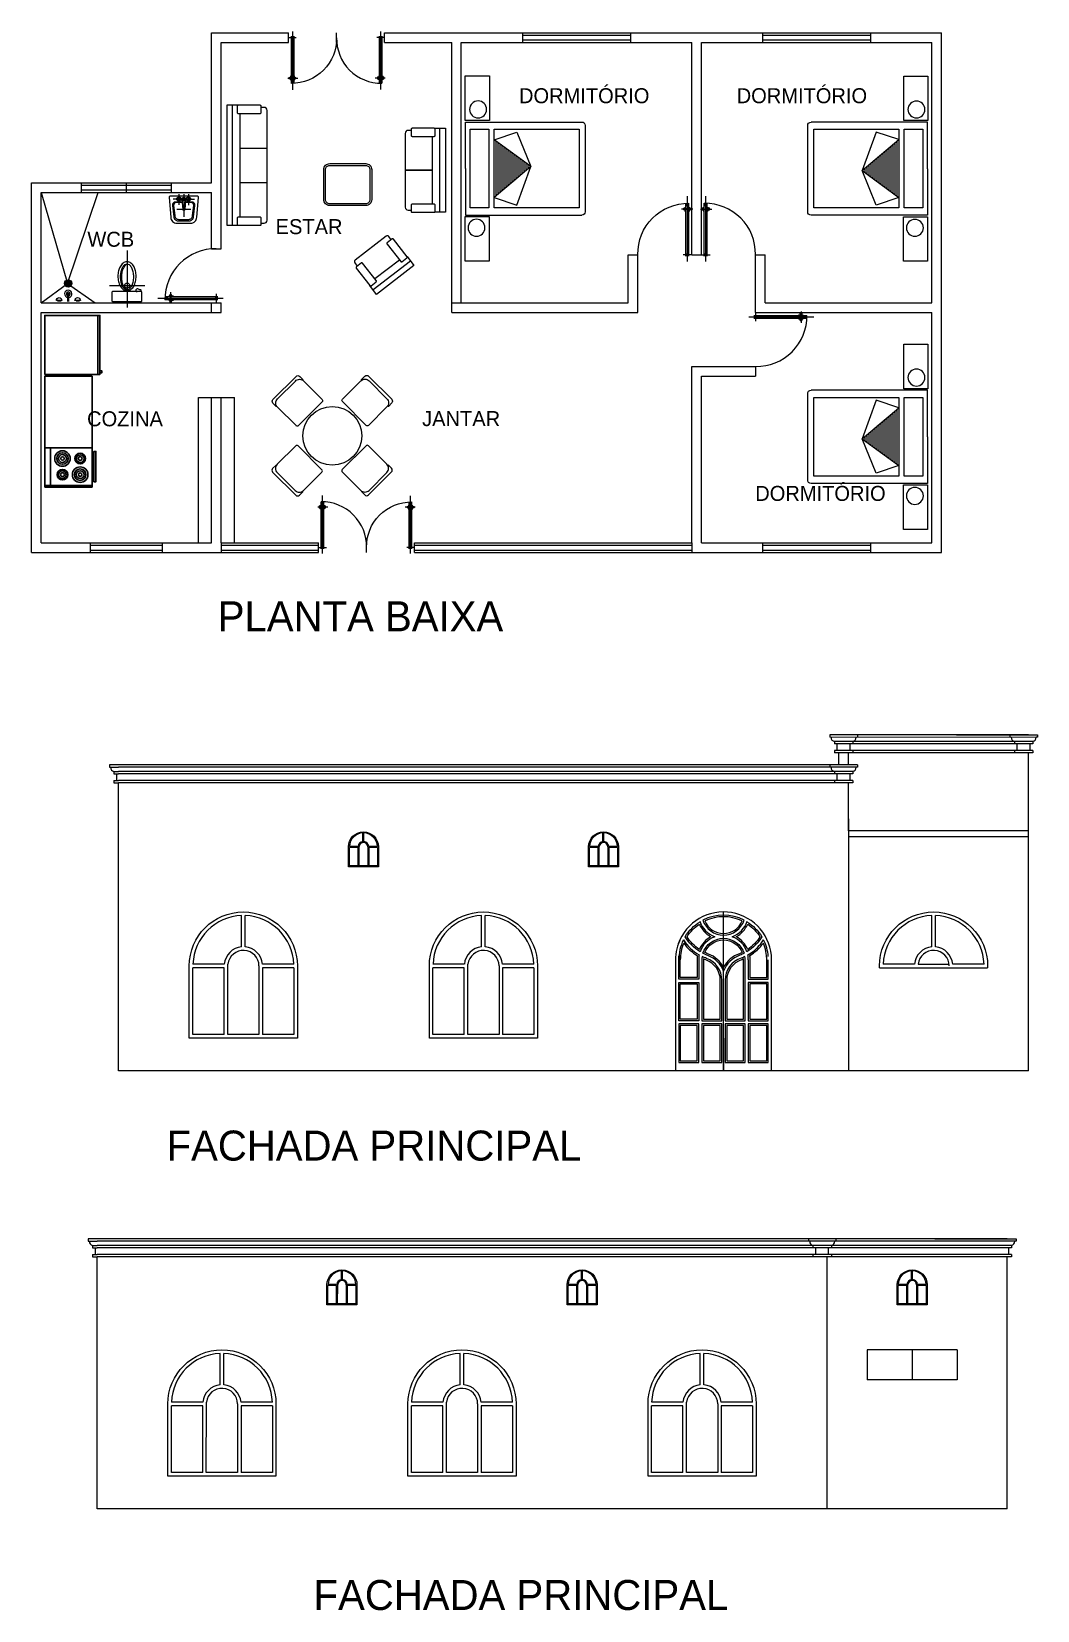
# Model space of a CAD drawing. Header units: millimetres. Extents: x -0.2 to 37.4, y -17.7 to 8.6.
# Drawn here: x 20.61 to 37.37, y -17.71 to 8.6 of the extents above; entities that cross this region are included whole.
import ezdxf

# ---------------------------------------------------------------- set-up
doc = ezdxf.new("R2010")
doc.units = ezdxf.units.MM
for name, color, linetype, lineweight in [('Arquitectonico', 7, 'Continuous', 30), ('Fachada P', 7, 'Continuous', 20), ('planta', 7, 'Continuous', 9), ('VENTANA', 5, 'Continuous', 5)]:
    doc.layers.add(name, color=color, linetype=linetype, lineweight=lineweight)
for name, color, linetype in [('CORTEA-A', 7, 'Continuous'), ('MUEBLES', 7, 'Continuous'), ('P-ARQ', 7, 'Continuous')]:
    doc.layers.add(name, color=color, linetype=linetype)

# ---------------------------------------------------------------- blocks, each defined once
blk = doc.blocks.new('CAMA-MAT')
at = {"layer": 'MUEBLES'}
for p, q in [((0.027, 0.981), (-0.67, 0.981)), ((-0.67, 0.981), (-0.67, -0.769)), ((0.027, 0.981), (0.727, 0.981)), ((0.727, 0.981), (0.727, -0.769)), ((0.621, 0.547), (-0.561, 0.547)), ((-0.561, 0.547), (-0.561, -0.727)), ((-0.388, 0.525), (0.442, 0.525)), ((-0.366, 0.495), (0.42, 0.495)), ((0.621, -0.727), (0.621, 0.547)), ((-0.344, 0.465), (0.395, 0.465)), ((-0.322, 0.435), (0.369, 0.435)), ((-0.299, 0.405), (0.344, 0.405)), ((-0.277, 0.375), (0.318, 0.375)), ((-0.255, 0.345), (0.293, 0.345)), ((-0.233, 0.315), (0.268, 0.315)), ((-0.211, 0.285), (0.242, 0.285)), ((-0.189, 0.255), (0.217, 0.255)), ((-0.166, 0.225), (0.191, 0.225)), ((-0.144, 0.195), (0.166, 0.195)), ((-0.122, 0.165), (0.14, 0.165)), ((-0.1, 0.135), (0.115, 0.135)), ((-0.078, 0.105), (0.089, 0.105)), ((-0.055, 0.075), (0.064, 0.075)), ((-0.033, 0.045), (0.038, 0.045)), ((-0.62, -0.819), (0.677, -0.819)), ((-0.561, -0.727), (0.621, -0.727))]:
    blk.add_line(p, q, dxfattribs=at)
for points in [[(-0.561, 0.628), (0.621, 0.628), (0.621, 0.908), (-0.561, 0.908)], [(-0.404, 0.547), (-0.517, 0.208), (0, 0)], [(0.465, 0.547), (0.578, 0.208), (0, 0)]]:
    blk.add_lwpolyline(points, close=True, dxfattribs=at)
for centre, start, end in [((-0.62, -0.769), 180, 270), ((0.677, -0.769), 270, 0)]:
    blk.add_arc(centre, 0.05, start, end, dxfattribs=at)
blk = doc.blocks.new('SOFA3')
at = {"layer": 'MUEBLES'}
for p, q in [((0.151, 0.846), (0.151, -0.884)), ((0.276, 0.981), (0.276, -1.019)), ((0.151, 0.269), (-0.299, 0.269)), ((0.151, -0.307), (-0.299, -0.307))]:
    blk.add_line(p, q, dxfattribs=at)
blk.add_lwpolyline([(-0.199, 0.946), (-0.249, 0.946, 0.414214), (-0.299, 0.896), (-0.299, -0.934, 0.414214), (-0.249, -0.984), (-0.199, -0.984)], format="xyb", dxfattribs=at)
for points in [[(0.201, 0.861), (0.201, 0.966, 0.414214), (0.186, 0.981), (-0.184, 0.981, 0.414214), (-0.199, 0.966), (-0.199, 0.861, 0.414214), (-0.184, 0.846), (0.186, 0.846, 0.414214)], [(0.201, -1.004), (0.201, -0.899, 0.414214), (0.186, -0.884), (-0.184, -0.884, 0.414214), (-0.199, -0.899), (-0.199, -1.004, 0.414214), (-0.184, -1.019), (0.186, -1.019, 0.414214)]]:
    blk.add_lwpolyline(points, format="xyb", close=True, dxfattribs=at)
blk.add_lwpolyline([(0.184, -1.019), (0.371, -1.019), (0.371, 0.981), (0.185, 0.981)], dxfattribs=at)
blk = doc.blocks.new('INO2')
at = {"layer": 'MUEBLES'}
for p, q in [((0, -0.586), (0, 0.366)), ((0.292, 0), (-0.296, 0)), ((-0.168, 0.099), (-0.168, 0.091)), ((-0.15, 0.099), (-0.168, 0.099)), ((-0.15, 0.091), (-0.15, 0.099))]:
    blk.add_line(p, q, dxfattribs=at)
for points in [[(-0.236, 0.263, 0.414214), (-0.247, 0.252), (-0.247, 0.111, 0.414214), (-0.236, 0.1), (0.242, 0.1, 0.414214), (0.253, 0.111), (0.253, 0.252, 0.414214), (0.242, 0.263)], [(-0.143, 0.081), (-0.143, 0.091), (-0.228, 0.091, 0.647178), (-0.234, 0.076, 0.214198), (-0.221, 0.07), (-0.21, 0.07), (-0.18, 0.055, 0.120987), (-0.177, 0.054), (-0.169, 0.054, 0.414214)], [(-0.15, -0.156, 0.054214), (-0.141, -0.244, 0.068049), (-0.115, -0.315, 0.105448), (-0.064, -0.375, 0.167062), (0.001, -0.397, 0.167062), (0.067, -0.375, 0.105448), (0.117, -0.315, 0.068049), (0.143, -0.244, 0.054214), (0.153, -0.156, 0.054214), (0.143, -0.068, 0.068049), (0.117, 0.003, 0.105448), (0.067, 0.063, 0.167062), (0.001, 0.085, 0.167062), (-0.064, 0.063, 0.105448), (-0.115, 0.003, 0.068049), (-0.141, -0.068, 0.054214)], [(-0.111, -0.145, 0.054214), (-0.102, -0.231, 0.068049), (-0.078, -0.296, 0.105448), (-0.037, -0.345, 0.167062), (0.002, -0.358, 0.167062), (0.041, -0.345, 0.105448), (0.082, -0.296, 0.068049), (0.106, -0.231, 0.054214), (0.115, -0.145, 0.054214), (0.106, -0.059, 0.068049), (0.082, 0.006, 0.105448), (0.041, 0.055, 0.167062), (0.002, 0.068, 0.167062), (-0.037, 0.055, 0.105448), (-0.078, 0.006, 0.068049), (-0.102, -0.059, 0.054214)]]:
    blk.add_lwpolyline(points, format="xyb", close=True, dxfattribs=at)
blk.add_lwpolyline([(-0.008, -0.357, 0.127551), (0.021, -0.345, 0.105448), (0.063, -0.296, 0.068049), (0.086, -0.231, 0.054214), (0.096, -0.145, 0.054214), (0.086, -0.059, 0.068049), (0.063, 0.006, 0.105448), (0.021, 0.055, 0.127551), (-0.008, 0.068, 0.167062)], format="xyb", dxfattribs=at)
blk.add_circle((0, 0), 0.0422, dxfattribs=at)
blk.add_solid([(-0.15, 0.091), (-0.168, 0.091), (-0.15, 0.099), (-0.168, 0.099)], dxfattribs=at)
blk = doc.blocks.new('REGA1')
at = {"layer": 'MUEBLES'}
for p, q in [((-0.179, 0.283), (-0.179, 0.3)), ((-0.159, 0.283), (-0.159, 0.3)), ((-0.138, 0.283), (-0.138, 0.3)), ((0.129, 0.283), (0.129, 0.3)), ((0.15, 0.283), (0.15, 0.3)), ((0.17, 0.283), (0.17, 0.3)), ((-0.061, -0.002), (-0.026, 0.056)), ((-0.054, -0.028), (0.001, 0.061)), ((-0.041, -0.045), (0.022, 0.057)), ((-0.025, -0.056), (0.039, 0.047)), ((-0.004, -0.061), (0.053, 0.031)), ((0.022, -0.057), (0.061, 0.006))]:
    blk.add_line(p, q, dxfattribs=at)
for points in [[(-0.204, 0.283), (-0.113, 0.283, -1)], [(0.104, 0.283), (0.195, 0.283, -1)]]:
    blk.add_lwpolyline(points, format="xyb", close=True, dxfattribs=at)
blk.add_lwpolyline([(-0.012, 0.3), (-0.012, 0.174, 1), (0.008, 0.174), (0.008, 0.3)], format="xyb", dxfattribs=at)
blk.add_circle((0, 0), 0.0614, dxfattribs=at)
for radius, start, end in [(0.0612, 99.4458, 80.6421), (0.0319, 108.3339, 71.8411)]:
    blk.add_arc((-0.002, 0.174), radius, start, end, dxfattribs=at)
blk = doc.blocks.new('Cocina')
at = {"layer": 'Arquitectonico'}
for points in [[(-0.389, 1.543), (0.398, 1.543), (0.398, 1.514), (-0.389, 1.514)], [(-0.389, 1.543), (0.398, 1.543), (0.398, 0.888), (-0.389, 0.888)], [(-0.291, 1.514), (0.398, 1.514), (0.398, 0.888), (-0.291, 0.888)], [(0.398, 1.335), (0.431, 1.335), (0.431, 1.275), (0.398, 1.275)], [(0.431, 1.454), (0.463, 1.454), (0.463, 0.947), (0.431, 0.947)], [(0.398, 1.126), (0.431, 1.126), (0.431, 1.066), (0.398, 1.066)], [(-0.389, 0.888), (0.398, 0.888), (0.398, -0.305), (-0.389, -0.305)], [(-0.389, -0.335), (0.529, -0.335), (0.529, -1.318), (-0.389, -1.318)], [(0.496, -0.335), (0.529, -0.335), (0.529, -1.318), (0.496, -1.318)], [(0.529, -0.364), (0.562, -0.364), (0.562, -0.394), (0.529, -0.394)]]:
    blk.add_lwpolyline(points, close=True, dxfattribs=at)
for centre, radius in [((-0.094, 1.335), 0.0886), ((-0.094, 1.335), 0.0637), ((-0.094, 1.335), 0.0316), ((0.201, 1.335), 0.13), ((0.201, 1.335), 0.0957), ((0.201, 1.335), 0.0645), ((0.201, 1.335), 0.0298), ((-0.094, 1.066), 0.13), ((-0.094, 1.066), 0.0957), ((-0.094, 1.066), 0.0645), ((-0.094, 1.066), 0.0298), ((0.201, 1.066), 0.0886), ((0.201, 1.066), 0.0637), ((0.201, 1.066), 0.0316)]:
    blk.add_circle(centre, radius, dxfattribs=at)
blk = doc.blocks.new('PUERTA90')
at = {"layer": 'MUEBLES'}
for p, q in [((-0.878, -0.031), (-0.878, 0.869)), ((-0.853, -0.12), (-0.853, 0.988)), ((-0.828, -0.031), (-0.828, 0.869)), ((-0.942, 0.769), (-0.75, 0.769)), ((-0.899, 0.789), (-0.899, 0.749)), ((-0.878, 0.783), (-0.899, 0.783)), ((-0.899, 0.755), (-0.878, 0.755)), ((-0.889, 0.726), (-0.889, 0.805)), ((-0.878, 0.755), (-0.878, 0.783)), ((-0.828, 0.783), (-0.828, 0.755)), ((-0.806, 0.783), (-0.828, 0.783)), ((-0.828, 0.755), (-0.806, 0.755)), ((-0.817, 0.726), (-0.817, 0.805)), ((-0.806, 0.749), (-0.806, 0.789)), ((-0.928, -0.006), (-0.778, -0.006))]:
    blk.add_line(p, q, dxfattribs=at)
for centre, radius, start, end in [((-0.866, 0.012), 0.856, 358.9431, 90.7969), ((-0.899, 0.769), 0.02, 90, 270), ((-0.806, 0.769), 0.02, 270, 90)]:
    blk.add_arc(centre, radius, start, end, dxfattribs=at)
for points in [[(-0.878, 0.819), (-0.878, 0.869), (-0.828, 0.819), (-0.828, 0.869)], [(-0.899, 0.755), (-0.899, 0.783), (-0.878, 0.755), (-0.878, 0.783)], [(-0.828, 0.755), (-0.828, 0.783), (-0.806, 0.755), (-0.806, 0.783)], [(-0.878, -0.031), (-0.878, 0.019), (-0.828, -0.031), (-0.828, 0.019)]]:
    blk.add_solid(points, dxfattribs=at)
blk = doc.blocks.new('Puerta80')
at = {"layer": 'P-ARQ', "xscale": -0.8888888000000001, "yscale": 0.8888888000000001, "zscale": 0.8888888, "rotation": 180}
blk.add_blockref('PUERTA90', (0.759, 0.218), dxfattribs=at)
blk = doc.blocks.new('COMEDOR4')
at = {"layer": 'MUEBLES', "color": 3}
for points in [[(-0.35, 0.666, 0.414214), (-0.35, 0.668), (-0.39, 0.708, 0.414214), (-0.434, 0.708), (-0.709, 0.433, 0.414214), (-0.709, 0.389), (-0.669, 0.349, 0.414214), (-0.667, 0.349, 0.414214)], [(0.347, 0.663, -0.414214), (0.347, 0.665), (0.387, 0.705, -0.414214), (0.431, 0.705), (0.706, 0.43, -0.414214), (0.706, 0.386), (0.666, 0.346, -0.414214), (0.664, 0.346, -0.414214)], [(-0.664, -0.348, 0.414214), (-0.666, -0.348), (-0.706, -0.388, 0.414214), (-0.706, -0.433), (-0.431, -0.707, 0.414214), (-0.387, -0.707), (-0.347, -0.667, 0.414214), (-0.347, -0.665, 0.414214)], [(0.666, -0.35, -0.414214), (0.668, -0.35), (0.708, -0.39, -0.414214), (0.708, -0.434), (0.433, -0.709, -0.414214), (0.389, -0.709), (0.349, -0.669, -0.414214), (0.349, -0.667, -0.414214)]]:
    blk.add_lwpolyline(points, format="xyb", dxfattribs=at)
at = {"layer": 'MUEBLES'}
for points in [[(-0.405, 0.122), (-0.122, 0.405, 0.414214), (-0.122, 0.433), (-0.341, 0.653, 0.414214), (-0.44, 0.653), (-0.652, 0.44, 0.414214), (-0.652, 0.342), (-0.433, 0.122, 0.414214)], [(0.402, 0.119), (0.119, 0.402, -0.414214), (0.119, 0.43), (0.338, 0.65, -0.414214), (0.437, 0.65), (0.65, 0.437, -0.414214), (0.65, 0.338), (0.43, 0.119, -0.414214)], [(-0.12, -0.403), (-0.403, -0.12, 0.414214), (-0.432, -0.12), (-0.651, -0.34, 0.414214), (-0.651, -0.439), (-0.439, -0.651, 0.414214), (-0.34, -0.651), (-0.12, -0.432, 0.414214)], [(0.122, -0.405), (0.405, -0.122, -0.414214), (0.433, -0.122), (0.653, -0.341, -0.414214), (0.653, -0.44), (0.44, -0.652, -0.414214), (0.342, -0.652), (0.122, -0.433, -0.414214)]]:
    blk.add_lwpolyline(points, format="xyb", close=True, dxfattribs=at)
blk.add_circle((-0.002, -0.002), 0.35, dxfattribs=at)
blk = doc.blocks.new('MESAC')
at = {"layer": 'MUEBLES'}
for points in [[(0.378, -0.29, -0.414214), (0.278, -0.39), (-0.222, -0.39, -0.414214), (-0.322, -0.29), (-0.322, 0.31, -0.414214), (-0.222, 0.41), (0.278, 0.41, -0.414214), (0.378, 0.31)], [(0.348, -0.29, -0.414214), (0.278, -0.36), (-0.222, -0.36, -0.414214), (-0.292, -0.29), (-0.292, 0.31, -0.414214), (-0.222, 0.38), (0.278, 0.38, -0.414214), (0.348, 0.31)]]:
    blk.add_lwpolyline(points, format="xyb", close=True, dxfattribs=at)
blk = doc.blocks.new('SILLON')
at = {"layer": 'MUEBLES'}
for p, q in [((-0.443, -0.05), (0.113, 0.505)), ((-0.259, -0.043), (0.106, 0.321))]:
    blk.add_line(p, q, dxfattribs=at)
blk.add_lwpolyline([(-0.378, -0.115), (-0.51, 0.017), (0.046, 0.572), (0.177, 0.442)], dxfattribs=at)
for points in [[(0.155, 0.442), (0.081, 0.367, 0.414214), (0.081, 0.346), (0.343, 0.084, 0.414214), (0.364, 0.084), (0.438, 0.159, 0.414214), (0.438, 0.18), (0.177, 0.442, 0.414214)], [(-0.305, -0.019), (-0.379, -0.093, 0.414214), (-0.379, -0.114), (-0.117, -0.376, 0.414214), (-0.096, -0.376), (-0.022, -0.302, 0.414214), (-0.022, -0.28), (-0.284, -0.019, 0.414214)]]:
    blk.add_lwpolyline(points, format="xyb", close=True, dxfattribs=at)
blk.add_lwpolyline([(-0.082, -0.362), (-0.033, -0.411, 0.414214), (0.01, -0.411), (0.474, 0.053, 0.414214), (0.474, 0.095), (0.424, 0.145)], format="xyb", dxfattribs=at)
blk = doc.blocks.new('LAVABO1')
at = {"layer": 'MUEBLES'}
for p, q in [((0, 0.178), (-0.176, 0.178)), ((0.119, 0.001), (-0.118, 0.001)), ((-0.08, 0.257), (-0.08, 0.079)), ((-0.03, 0.178), (-0.014, 0.001)), ((0, 0.257), (0, -0.118)), ((0, 0.178), (0.177, 0.178)), ((0.03, 0.178), (0.015, 0.001)), ((0.078, 0.257), (0.078, 0.077))]:
    blk.add_line(p, q, dxfattribs=at)
blk.add_lwpolyline([(0.115, -0.224, 0.414214), (0.215, -0.124), (0.244, 0.204, 0.439485), (0.224, 0.226), (-0.223, 0.226, 0.439485), (-0.243, 0.204), (-0.215, -0.124, 0.414214), (-0.115, -0.224)], format="xyb", close=True, dxfattribs=at)
for points in [[(-0.025, 0.128), (-0.139, 0.128, 0.450662), (-0.189, 0.071), (-0.166, -0.116, 0.414214), (-0.096, -0.186), (0.092, -0.186, 0.414214), (0.162, -0.116), (0.185, 0.071, 0.450662), (0.136, 0.128), (0.026, 0.128)], [(-0.025, 0.12), (-0.125, 0.12, 0.450662), (-0.17, 0.07), (-0.149, -0.098, 0.414214), (-0.086, -0.161), (0.083, -0.161, 0.414214), (0.146, -0.098), (0.167, 0.07, 0.450662), (0.122, 0.12), (0.025, 0.12)]]:
    blk.add_lwpolyline(points, format="xyb", dxfattribs=at)
for points in [[(-0.106, 0.178), (-0.099, 0.159), (-0.08, 0.151), (-0.061, 0.159), (-0.053, 0.178), (-0.061, 0.197), (-0.08, 0.205), (-0.099, 0.197)], [(0.051, 0.178), (0.059, 0.159), (0.078, 0.151), (0.097, 0.159), (0.105, 0.178), (0.097, 0.197), (0.078, 0.205), (0.059, 0.197)]]:
    blk.add_lwpolyline(points, close=True, dxfattribs=at)
for centre, radius in [((-0.08, 0.178), 0.0359), ((-0.08, 0.178), 0.00995), ((0, 0.178), 0.0299), ((0, 0.001), 0.0148), ((0, 0.178), 0.0129), ((0.078, 0.178), 0.0359), ((0.078, 0.178), 0.00995)]:
    blk.add_circle(centre, radius, dxfattribs=at)
blk = doc.blocks.new('Puerta100')
at = {"layer": 'P-ARQ', "xscale": 1.11111111, "yscale": 1.11111111, "zscale": 1.11111111}
blk.add_blockref('PUERTA90', (0.92, 0.035), dxfattribs=at)
blk = doc.blocks.new('BURO2')
at = {"layer": 'MUEBLES'}
blk.add_lwpolyline([(-0.193, 0.414), (-0.193, -0.33), (0.207, -0.33), (0.207, 0.414)], close=True, dxfattribs=at)
blk.add_circle((0.019, 0.228), 0.141, dxfattribs=at)
blk = doc.blocks.new('SOFA2')
at = {"layer": 'MUEBLES'}
for p, q in [((0.002, 0.433), (0.002, -0.017)), ((0.002, -0.017), (0.002, 0.433)), ((0.702, -0.142), (-0.698, -0.142)), ((0.567, -0.017), (-0.563, -0.017))]:
    blk.add_line(p, q, dxfattribs=at)
for points in [[(-0.683, -0.067), (-0.578, -0.067, 0.414214), (-0.563, -0.052), (-0.563, 0.318, 0.414214), (-0.578, 0.333), (-0.683, 0.333, 0.414214), (-0.698, 0.318), (-0.698, -0.052, 0.414214)], [(0.582, -0.067), (0.687, -0.067, 0.414214), (0.702, -0.052), (0.702, 0.318, 0.414214), (0.687, 0.333), (0.582, 0.333, 0.414214), (0.567, 0.318), (0.567, -0.052, 0.414214)]]:
    blk.add_lwpolyline(points, format="xyb", close=True, dxfattribs=at)
blk.add_lwpolyline([(0.667, 0.333), (0.667, 0.383, 0.414214), (0.617, 0.433), (-0.613, 0.433, 0.414214), (-0.663, 0.383), (-0.663, 0.333)], format="xyb", dxfattribs=at)
blk.add_lwpolyline([(0.702, -0.054), (0.702, -0.237), (-0.698, -0.237), (-0.698, -0.054)], dxfattribs=at)

msp = doc.modelspace()

# ---------------------------------------------------------------- linework, layer by layer
at = {"layer": 'CORTEA-A'}
for p, q in [((26.053, -4.979), (25.908, -4.979)), ((25.908, -5.304), (25.908, -4.995)), ((26.053, -4.995), (25.908, -4.995)), ((26.053, -5.304), (26.053, -4.995)), ((26.069, -5.304), (26.07, -4.979)), ((26.133, -4.899), (26.133, -4.754)), ((26.15, -4.899), (26.15, -4.754)), ((26.214, -4.987), (26.214, -5.304)), ((26.375, -4.979), (26.23, -4.979)), ((26.375, -4.995), (26.23, -4.995)), ((26.23, -4.995), (26.23, -5.304)), ((26.375, -4.995), (26.375, -5.304)), ((30.053, -4.979), (29.908, -4.979)), ((30.053, -4.995), (29.908, -4.995)), ((29.908, -5.304), (29.908, -4.995)), ((30.053, -5.304), (30.053, -4.995)), ((30.069, -5.304), (30.07, -4.979)), ((30.133, -4.899), (30.133, -4.754)), ((30.15, -4.899), (30.15, -4.754)), ((30.214, -4.987), (30.214, -5.304)), ((30.375, -4.979), (30.23, -4.979)), ((30.23, -4.995), (30.23, -5.304)), ((30.375, -4.995), (30.23, -4.995)), ((30.375, -4.995), (30.375, -5.304)), ((26.392, -5.048), (26.392, -5.32)), ((30.392, -5.048), (30.392, -5.32)), ((26.053, -5.304), (25.908, -5.304)), ((26.214, -5.304), (26.069, -5.304)), ((26.375, -5.304), (26.23, -5.304)), ((30.053, -5.304), (29.908, -5.304)), ((30.214, -5.304), (30.069, -5.304)), ((30.375, -5.304), (30.23, -5.304)), ((24.112, -6.652), (24.112, -6.131)), ((24.172, -6.652), (24.172, -6.131)), ((28.112, -6.652), (28.112, -6.131)), ((28.172, -6.652), (28.172, -6.131)), ((35.612, -6.652), (35.612, -6.131)), ((35.672, -6.652), (35.672, -6.131)), ((23.823, -6.941), (23.301, -6.941)), ((23.301, -8.112), (23.301, -7.001)), ((23.821, -7.001), (23.301, -7.001)), ((23.821, -8.112), (23.821, -7.001)), ((23.881, -8.112), (23.883, -6.941)), ((24.402, -6.971), (24.402, -8.112)), ((24.982, -6.941), (24.461, -6.941)), ((24.462, -7.001), (24.462, -8.112)), ((24.982, -7.001), (24.462, -7.001)), ((24.982, -7.001), (24.982, -8.112)), ((27.823, -6.941), (27.301, -6.941)), ((27.301, -8.112), (27.301, -7.001)), ((27.821, -7.001), (27.301, -7.001)), ((27.821, -8.112), (27.821, -7.001)), ((27.881, -8.112), (27.883, -6.941)), ((28.402, -6.971), (28.402, -8.112)), ((28.982, -6.941), (28.461, -6.941)), ((28.462, -7.001), (28.462, -8.112)), ((28.982, -7.001), (28.462, -7.001)), ((28.982, -7.001), (28.982, -8.112)), ((32.555, -6.87), (32.555, -7.19)), ((32.888, -7.19), (32.888, -6.87)), ((32.942, -8.72), (32.942, -6.87)), ((35.323, -6.941), (34.801, -6.941)), ((36.482, -6.941), (35.961, -6.941)), ((32.555, -7.19), (32.888, -7.19)), ((23.821, -8.112), (23.301, -8.112)), ((24.402, -8.112), (23.881, -8.112)), ((24.982, -8.112), (24.462, -8.112)), ((27.821, -8.112), (27.301, -8.112)), ((28.402, -8.112), (27.881, -8.112)), ((28.982, -8.112), (28.462, -8.112)), ((25.776, -12.196), (25.776, -12.052)), ((25.793, -12.196), (25.793, -12.052)), ((29.776, -12.196), (29.776, -12.052)), ((29.793, -12.196), (29.793, -12.052)), ((35.276, -12.196), (35.276, -12.052)), ((35.293, -12.196), (35.293, -12.052)), ((25.696, -12.293), (25.551, -12.293)), ((25.551, -12.601), (25.551, -12.293)), ((25.696, -12.277), (25.552, -12.277)), ((25.696, -12.601), (25.696, -12.293)), ((25.712, -12.601), (25.713, -12.277)), ((25.857, -12.285), (25.857, -12.601)), ((26.018, -12.277), (25.873, -12.277)), ((25.874, -12.293), (25.874, -12.601)), ((26.018, -12.293), (25.874, -12.293)), ((26.018, -12.293), (26.018, -12.601)), ((26.035, -12.346), (26.035, -12.618)), ((29.551, -12.601), (29.551, -12.293)), ((29.696, -12.293), (29.551, -12.293)), ((29.696, -12.277), (29.552, -12.277)), ((29.696, -12.601), (29.696, -12.293)), ((29.712, -12.601), (29.713, -12.277)), ((29.857, -12.285), (29.857, -12.601)), ((30.018, -12.277), (29.873, -12.277)), ((30.018, -12.293), (29.874, -12.293)), ((29.874, -12.293), (29.874, -12.601)), ((30.018, -12.293), (30.018, -12.601)), ((30.035, -12.346), (30.035, -12.618)), ((35.196, -12.293), (35.051, -12.293)), ((35.051, -12.601), (35.051, -12.293)), ((35.196, -12.277), (35.052, -12.277)), ((35.196, -12.601), (35.196, -12.293)), ((35.212, -12.601), (35.213, -12.277)), ((35.357, -12.285), (35.357, -12.601)), ((35.518, -12.277), (35.373, -12.277)), ((35.374, -12.293), (35.374, -12.601)), ((35.518, -12.293), (35.374, -12.293)), ((35.518, -12.293), (35.518, -12.601)), ((35.535, -12.346), (35.535, -12.618)), ((25.696, -12.601), (25.551, -12.601)), ((25.857, -12.601), (25.712, -12.601)), ((26.018, -12.601), (25.874, -12.601)), ((29.696, -12.601), (29.551, -12.601)), ((29.857, -12.601), (29.712, -12.601)), ((30.018, -12.601), (29.874, -12.601)), ((35.196, -12.601), (35.051, -12.601)), ((35.357, -12.601), (35.212, -12.601)), ((35.518, -12.601), (35.374, -12.601)), ((23.755, -13.95), (23.755, -13.429)), ((23.815, -13.95), (23.815, -13.429)), ((27.755, -13.95), (27.755, -13.429)), ((27.815, -13.95), (27.815, -13.429)), ((31.755, -13.95), (31.755, -13.429)), ((31.815, -13.95), (31.815, -13.429)), ((22.944, -15.41), (22.944, -14.299)), ((23.464, -14.299), (22.944, -14.299)), ((23.466, -14.239), (22.945, -14.239)), ((23.464, -15.41), (23.464, -14.299)), ((23.524, -15.41), (23.526, -14.239)), ((24.045, -14.269), (24.045, -15.41)), ((24.625, -14.239), (24.104, -14.239)), ((24.105, -14.299), (24.105, -15.41)), ((24.625, -14.299), (24.105, -14.299)), ((24.625, -14.299), (24.625, -15.41)), ((26.944, -15.41), (26.944, -14.299)), ((27.464, -14.299), (26.944, -14.299)), ((27.466, -14.239), (26.945, -14.239)), ((27.464, -15.41), (27.464, -14.299)), ((27.524, -15.41), (27.526, -14.239)), ((28.045, -14.269), (28.045, -15.41)), ((28.625, -14.239), (28.104, -14.239)), ((28.105, -14.299), (28.105, -15.41)), ((28.625, -14.299), (28.105, -14.299)), ((28.625, -14.299), (28.625, -15.41)), ((30.944, -15.41), (30.944, -14.299)), ((31.464, -14.299), (30.944, -14.299)), ((31.466, -14.239), (30.945, -14.239)), ((31.464, -15.41), (31.464, -14.299)), ((31.524, -15.41), (31.526, -14.239)), ((32.045, -14.269), (32.045, -15.41)), ((32.625, -14.239), (32.104, -14.239)), ((32.105, -14.299), (32.105, -15.41)), ((32.625, -14.299), (32.105, -14.299)), ((32.625, -14.299), (32.625, -15.41)), ((23.464, -15.41), (22.944, -15.41)), ((24.045, -15.41), (23.524, -15.41)), ((24.625, -15.41), (24.105, -15.41)), ((27.464, -15.41), (26.944, -15.41)), ((28.045, -15.41), (27.524, -15.41)), ((28.625, -15.41), (28.105, -15.41)), ((31.464, -15.41), (30.944, -15.41)), ((32.045, -15.41), (31.524, -15.41)), ((32.625, -15.41), (32.105, -15.41))]:
    msp.add_line(p, q, dxfattribs=at)
for points in [[(25.892, -4.987, -1), (26.392, -4.987), (26.392, -5.32), (25.892, -5.32)], [(29.892, -4.987, -1), (30.392, -4.987), (30.392, -5.32), (29.892, -5.32)], [(23.241, -6.971, -1), (25.042, -6.971), (25.042, -8.172), (23.241, -8.172)], [(27.241, -6.971, -1), (29.042, -6.971), (29.042, -8.172), (27.241, -8.172)], [(31.739, -6.274, 0.166551), (31.932, -6.484, 0.166551), (31.739, -6.694, -0.102827), (31.534, -6.484, -0.102827)], [(32.484, -6.207, 0.243108), (31.799, -6.207, 0.729325), (32.484, -6.207, 0.729325)], [(32.545, -6.274, -0.102827), (32.749, -6.484, -0.102827), (32.545, -6.694, 0.166551), (32.352, -6.484, 0.166551)], [(31.799, -6.76, -0.729325), (32.484, -6.76, -0.025153), (32.416, -6.792, 0.226323), (32.142, -7.059, 0.218896), (31.883, -6.798, -0.024333)], [(31.832, -6.747, -0.678042), (32.451, -6.747, -0.016842), (32.407, -6.766, 0.191765), (32.142, -6.994, 0.184303), (31.892, -6.773, -0.017902)], [(25.535, -12.285, -1), (26.035, -12.285), (26.035, -12.618), (25.535, -12.618)], [(29.535, -12.285, -1), (30.035, -12.285), (30.035, -12.618), (29.535, -12.618)], [(35.035, -12.285, -1), (35.535, -12.285), (35.535, -12.618), (35.035, -12.618)], [(22.884, -14.269, -1), (24.685, -14.269), (24.685, -15.47), (22.884, -15.47)], [(26.884, -14.269, -1), (28.685, -14.269), (28.685, -15.47), (26.884, -15.47)], [(30.884, -14.269, -1), (32.685, -14.269), (32.685, -15.47), (30.884, -15.47)]]:
    msp.add_lwpolyline(points, format="xyb", close=True, dxfattribs=at)
for points in [[(31.749, -6.227, 0.22645), (31.996, -6.484, 0.221688), (31.751, -6.734, -0.119754), (31.503, -6.484, -0.119754), (31.751, -6.234)], [(32.451, -6.22, 0.226042), (31.832, -6.22, 0.678125), (32.451, -6.22, 0.678125)], [(32.532, -6.234, -0.119754), (32.78, -6.484, -0.119754), (32.532, -6.734, 0.221688), (32.288, -6.484, 0.22645), (32.534, -6.227, 0.22645)], [(34.741, -7.001), (34.741, -6.971, -1), (36.542, -6.971), (36.542, -7.001)], [(31.473, -6.537, 0.114959), (31.737, -6.787, 0.050795), (31.728, -6.87), (31.728, -7.19), (31.395, -7.19), (31.395, -6.87, -0.022355), (31.398, -6.804)], [(31.478, -6.59, 0.094793), (31.707, -6.8, 0.039964), (31.702, -6.87), (31.702, -7.164), (31.422, -7.164), (31.422, -6.87, -0.022355), (31.424, -6.806)], [(31.858, -6.845, -0.024654), (31.786, -6.814, 0.039537), (31.782, -6.87), (31.782, -7.884), (32.115, -7.884), (32.115, -7.21, 0.316897), (31.858, -6.846)], [(32.436, -6.842, 0.325319), (32.168, -7.21), (32.168, -7.884), (32.502, -7.884), (32.502, -6.87, 0.039537), (32.497, -6.814, -0.021134), (32.435, -6.841)], [(32.75, -6.657, -0.068424), (32.576, -6.8, -0.039964), (32.582, -6.87), (32.582, -7.164), (32.862, -7.164), (32.862, -6.87, 0.022355), (32.859, -6.806)], [(31.849, -6.87, -0.013148), (31.809, -6.854, 0.012506), (31.808, -6.87), (31.808, -7.857), (32.088, -7.857), (32.088, -7.21, 0.316897), (31.849, -6.871, 0.316897)], [(32.444, -6.868, 0.325319), (32.195, -7.21), (32.195, -7.857), (32.475, -7.857), (32.475, -6.87, 0.012506), (32.475, -6.854, -0.00963), (32.445, -6.866, -0.00963)]]:
    msp.add_lwpolyline(points, format="xyb", dxfattribs=at)
msp.add_lwpolyline([(31.342, -6.87), (31.342, -8.72)], dxfattribs=at)
for points in [[(31.395, -7.244), (31.728, -7.244), (31.728, -7.884), (31.395, -7.884)], [(31.422, -7.27), (31.702, -7.27), (31.702, -7.857), (31.422, -7.857)], [(32.888, -7.244), (32.555, -7.244), (32.555, -7.884), (32.888, -7.884)], [(32.862, -7.27), (32.582, -7.27), (32.582, -7.857), (32.862, -7.857)], [(31.728, -7.937), (31.395, -7.937), (31.395, -8.577), (31.728, -8.577)], [(31.702, -7.964), (31.422, -7.964), (31.422, -8.551), (31.702, -8.551)], [(31.782, -7.937), (31.782, -8.577), (32.115, -8.577), (32.115, -7.937)], [(31.808, -7.964), (31.808, -8.551), (32.088, -8.551), (32.088, -7.964)], [(32.502, -7.937), (32.168, -7.937), (32.168, -8.577), (32.502, -8.577)], [(32.475, -7.964), (32.195, -7.964), (32.195, -8.551), (32.475, -8.551)], [(32.888, -7.937), (32.555, -7.937), (32.555, -8.577), (32.888, -8.577)], [(32.862, -7.964), (32.582, -7.964), (32.582, -8.551), (32.862, -8.551)]]:
    msp.add_lwpolyline(points, close=True, dxfattribs=at)
for centre, radius, start, end in [((26.142, -4.987), 0.233, 92.0467, 177.9533), ((26.142, -4.987), 0.0889, 95.3777, 174.6223), ((26.142, -4.987), 0.0722, 0, 173.3767), ((26.142, -4.987), 0.233, 2.0467, 87.9533), ((26.142, -4.987), 0.0889, 5.3777, 84.6223), ((30.142, -4.987), 0.233, 92.0467, 177.9533), ((30.142, -4.987), 0.0889, 95.3777, 174.6223), ((30.142, -4.987), 0.0722, 0, 173.3767), ((30.142, -4.987), 0.233, 2.0467, 87.9533), ((30.142, -4.987), 0.0889, 5.3777, 84.6223), ((24.142, -6.971), 0.841, 92.0467, 177.9533), ((24.142, -6.971), 0.841, 2.0467, 87.9533), ((28.142, -6.971), 0.841, 92.0467, 177.9533), ((28.142, -6.971), 0.841, 2.0467, 87.9533), ((32.142, -6.87), 0.8, 360, 160.5288), ((35.642, -6.971), 0.841, 92.0467, 177.9533), ((35.642, -6.971), 0.841, 2.0467, 87.9533), ((32.142, -6.87), 0.8, 153.4852, 180), ((32.142, -6.87), 0.747, 153.4852, 180), ((32.142, -6.097), 0.8, 213.367, 219.2965), ((32.142, -6.097), 0.8, 320.7035, 326.633), ((32.142, -6.87), 0.747, 4.3824, 26.5148), ((24.142, -6.971), 0.32, 95.3777, 174.6223), ((24.142, -6.971), 0.26, 0, 173.3767), ((24.142, -6.971), 0.32, 5.3777, 84.6223), ((28.142, -6.971), 0.32, 95.3777, 174.6223), ((28.142, -6.971), 0.26, 0, 173.3767), ((28.142, -6.971), 0.32, 5.3777, 84.6223), ((32.142, -6.87), 0.72, 157.1146, 180), ((32.142, -6.097), 0.8, 300.4015, 320.7035), ((32.142, -6.87), 0.413, 360, 11.6313), ((32.142, -6.097), 0.827, 301.7005, 323.3608), ((32.142, -6.87), 0.72, 0, 22.8854), ((35.642, -6.971), 0.32, 95.3777, 174.6223), ((35.642, -6.971), 0.26, 0, 173.3767), ((35.642, -6.971), 0.32, 5.3777, 84.6223), ((25.785, -12.285), 0.233, 92.0467, 177.9533), ((25.785, -12.285), 0.233, 2.0467, 87.9533), ((29.785, -12.285), 0.233, 92.0467, 177.9533), ((29.785, -12.285), 0.233, 2.0467, 87.9533), ((35.285, -12.285), 0.233, 92.0467, 177.9533), ((35.285, -12.285), 0.233, 2.0467, 87.9533), ((25.785, -12.285), 0.0889, 95.3777, 174.6223), ((25.785, -12.285), 0.0722, 0, 173.3767), ((25.785, -12.285), 0.0889, 5.3777, 84.6223), ((29.785, -12.285), 0.0889, 95.3777, 174.6223), ((29.785, -12.285), 0.0722, 0, 173.3767), ((29.785, -12.285), 0.0889, 5.3777, 84.6223), ((35.285, -12.285), 0.0889, 95.3777, 174.6223), ((35.285, -12.285), 0.0722, 0, 173.3767), ((35.285, -12.285), 0.0889, 5.3777, 84.6223), ((23.785, -14.269), 0.841, 92.0467, 177.9533), ((23.785, -14.269), 0.841, 2.0467, 87.9533), ((27.785, -14.269), 0.841, 92.0467, 177.9533), ((27.785, -14.269), 0.841, 2.0467, 87.9533), ((31.785, -14.269), 0.841, 92.0467, 177.9533), ((31.785, -14.269), 0.841, 2.0467, 87.9533), ((23.785, -14.269), 0.32, 95.3777, 174.6223), ((23.785, -14.269), 0.26, 0, 173.3767), ((23.785, -14.269), 0.32, 5.3777, 84.6223), ((27.785, -14.269), 0.32, 95.3777, 174.6223), ((27.785, -14.269), 0.26, 0, 173.3767), ((27.785, -14.269), 0.32, 5.3777, 84.6223), ((31.785, -14.269), 0.32, 95.3777, 174.6223), ((31.785, -14.269), 0.26, 0, 173.3767), ((31.785, -14.269), 0.32, 5.3777, 84.6223)]:
    msp.add_arc(centre, radius, start, end, dxfattribs=at)
at = {"layer": 'CORTEA-A', "color": 2}
msp.add_arc((32.142, -6.097), 0.827, 216.6392, 217.7997, dxfattribs=at)
at = {"layer": 'Fachada P'}
for p, q in [((24.893, 8.42), (24.893, 8.58)), ((25.693, 8.42), (25.693, 8.58)), ((26.493, 8.42), (26.493, 8.58)), ((23.613, 4.98), (23.773, 4.98)), ((31.613, 4.88), (31.773, 4.88)), ((32.673, 3.02), (32.673, 2.86)), ((37.222, -3.12), (33.914, -3.12)), ((33.914, -3.12), (33.914, -3.16)), ((34.372, -3.12), (34.372, -3.16)), ((36.022, -3.12), (37.372, -3.12)), ((36.914, -3.12), (36.914, -3.16)), ((37.372, -3.12), (37.372, -3.16)), ((37.352, -3.163), (33.914, -3.16)), ((37.297, -3.23), (33.989, -3.23)), ((33.989, -3.23), (33.989, -3.27)), ((37.297, -3.27), (33.989, -3.27)), ((37.297, -3.38), (33.989, -3.38)), ((33.989, -3.38), (33.989, -3.42)), ((34.036, -3.38), (34.036, -3.27)), ((34.25, -3.38), (34.25, -3.27)), ((34.297, -3.23), (34.297, -3.27)), ((34.297, -3.38), (34.297, -3.42)), ((36.989, -3.23), (36.989, -3.27)), ((36.989, -3.38), (36.989, -3.42)), ((37.036, -3.38), (37.036, -3.27)), ((37.25, -3.38), (37.25, -3.27)), ((37.297, -3.23), (37.297, -3.27)), ((37.297, -3.38), (37.297, -3.42)), ((37.372, -3.16), (37.352, -3.16)), ((34.372, -3.62), (21.912, -3.62)), ((21.912, -3.62), (21.912, -3.66)), ((21.912, -3.66), (22.062, -3.66)), ((34.372, -3.62), (22.062, -3.62)), ((34.372, -3.62), (22.062, -3.62)), ((34.372, -3.66), (22.062, -3.66)), ((33.914, -3.62), (33.914, -3.66)), ((37.297, -3.42), (33.989, -3.42)), ((34.062, -3.62), (34.062, -3.42)), ((34.222, -3.62), (34.222, -3.42)), ((34.372, -3.62), (34.372, -3.66)), ((37.222, -4.72), (37.222, -3.42)), ((21.986, -3.73), (21.986, -3.77)), ((21.986, -3.73), (22.062, -3.73)), ((21.986, -3.77), (22.062, -3.77)), ((21.986, -3.88), (21.986, -3.92)), ((21.986, -3.88), (22.062, -3.88)), ((21.986, -3.92), (22.062, -3.92)), ((22.033, -3.88), (22.033, -3.77)), ((34.297, -3.73), (22.062, -3.73)), ((34.297, -3.77), (22.062, -3.77)), ((34.297, -3.88), (22.062, -3.88)), ((22.062, -8.72), (22.062, -3.92)), ((34.297, -3.92), (22.062, -3.92)), ((33.989, -3.73), (33.989, -3.77)), ((33.989, -3.88), (33.989, -3.92)), ((34.036, -3.88), (34.036, -3.77)), ((34.222, -4.72), (34.222, -3.92)), ((34.25, -3.88), (34.25, -3.77)), ((34.297, -3.73), (34.297, -3.77)), ((34.297, -3.88), (34.297, -3.92)), ((34.222, -4.52), (34.222, -8.72)), ((37.222, -4.72), (34.222, -4.72)), ((37.222, -8.72), (37.222, -4.52)), ((37.222, -4.82), (34.222, -4.82)), ((32.142, -8.72), (32.142, -6.07)), ((34.741, -7.001), (36.542, -7.001)), ((35.383, -6.941), (35.9, -6.941)), ((32.142, -8.172), (32.142, -8.72)), ((37.222, -8.72), (22.062, -8.72)), ((36.865, -11.518), (21.555, -11.518)), ((21.555, -11.518), (21.555, -11.558)), ((21.555, -11.558), (21.705, -11.558)), ((36.865, -11.518), (21.705, -11.518)), ((36.865, -11.518), (21.705, -11.518)), ((37.015, -11.558), (21.705, -11.558)), ((33.557, -11.518), (33.557, -11.558)), ((34.015, -11.518), (34.015, -11.558)), ((35.665, -11.518), (37.015, -11.518)), ((37.015, -11.518), (37.015, -11.558)), ((21.629, -11.628), (21.705, -11.628)), ((21.629, -11.628), (21.629, -11.668)), ((21.629, -11.668), (21.705, -11.668)), ((21.629, -11.778), (21.705, -11.778)), ((21.629, -11.778), (21.629, -11.818)), ((21.629, -11.818), (21.705, -11.818)), ((21.676, -11.778), (21.676, -11.668)), ((36.94, -11.628), (21.705, -11.628)), ((36.94, -11.668), (21.705, -11.668)), ((36.94, -11.778), (21.705, -11.778)), ((36.94, -11.818), (21.705, -11.818)), ((21.705, -16.018), (21.705, -11.818)), ((33.632, -11.628), (33.632, -11.668)), ((33.632, -11.778), (33.632, -11.818)), ((33.679, -11.778), (33.679, -11.668)), ((33.865, -11.818), (33.865, -16.018)), ((33.893, -11.778), (33.893, -11.668)), ((33.94, -11.628), (33.94, -11.668)), ((33.94, -11.778), (33.94, -11.818)), ((36.865, -16.018), (36.865, -11.818)), ((36.893, -11.778), (36.893, -11.668)), ((36.94, -11.628), (36.94, -11.668)), ((36.94, -11.778), (36.94, -11.818)), ((36.035, -13.368), (34.535, -13.368)), ((34.535, -13.368), (34.535, -13.868)), ((35.285, -13.368), (35.285, -13.868)), ((36.035, -13.368), (36.035, -13.868)), ((36.035, -13.868), (34.535, -13.868)), ((36.865, -16.018), (21.705, -16.018))]:
    msp.add_line(p, q, dxfattribs=at)
for centre, start, end in [((34.003, -3.163), 178.1273, 257.8683), ((34.282, -3.163), 282.1317, 1.8727), ((37.003, -3.163), 178.1273, 257.8683), ((37.282, -3.163), 282.1317, 1.8727), ((22.001, -3.663), 178.1273, 257.8683), ((34.003, -3.663), 178.1273, 257.8683), ((34.282, -3.663), 282.1317, 1.8727), ((21.644, -11.56), 178.1273, 257.8683), ((33.647, -11.56), 178.1273, 257.8683), ((33.925, -11.56), 282.1317, 1.8727), ((36.925, -11.56), 282.1317, 1.8727)]:
    msp.add_arc(centre, 0.0693, start, end, dxfattribs=at)
at = {"layer": 'P-ARQ'}
for points in [[(20.773, 4.08), (21.214, 4.403), (21.725, 5.92)], [(20.773, 5.92), (21.214, 4.403), (21.673, 4.08)]]:
    msp.add_lwpolyline(points, dxfattribs=at)
at = {"layer": 'planta', "ltscale": 0.02}
for p, q in [((23.613, 6.08), (23.613, 8.58)), ((23.773, 4.98), (23.773, 8.42)), ((27.613, 3.92), (27.613, 8.42)), ((27.773, 4.08), (27.773, 8.42)), ((31.613, 4.88), (31.613, 8.42)), ((31.773, 4.88), (31.773, 8.42)), ((35.613, 4.08), (35.613, 8.42)), ((35.773, -0.08), (35.773, 8.58)), ((20.613, -0.08), (20.613, 6.08)), ((20.773, 4.08), (20.773, 5.92)), ((23.613, 4.98), (23.613, 5.92)), ((30.553, 4.08), (30.553, 4.88)), ((30.713, 3.92), (30.713, 4.88)), ((32.673, 3.92), (32.673, 4.88)), ((32.833, 4.08), (32.833, 4.88)), ((23.613, 3.92), (23.613, 4.08)), ((23.773, 3.92), (23.773, 4.08)), ((32.673, 3.92), (32.673, 4.08)), ((20.773, 0.08), (20.773, 3.92)), ((35.613, 0.08), (35.613, 3.92)), ((31.613, 0.08), (31.613, 3.02)), ((31.773, 0.08), (31.773, 2.86)), ((23.393, 0.08), (23.393, 2.5)), ((23.613, 0.08), (23.613, 2.5)), ((23.773, 0.08), (23.773, 2.5)), ((23.993, 0.08), (23.993, 2.5))]:
    msp.add_line(p, q, dxfattribs=at)
at = {"layer": 'planta'}
for p, q in [((25.393, -0.08), (25.393, 0.08)), ((26.193, -0.08), (26.193, 0.08)), ((26.993, -0.08), (26.993, 0.08))]:
    msp.add_line(p, q, dxfattribs=at)
at = {"layer": 'planta', "ltscale": 0.02}
for points in [[(23.613, 8.58), (23.773, 8.58)], [(23.773, 8.58), (24.893, 8.58)], [(23.773, 8.42), (24.893, 8.42)], [(26.493, 8.58), (28.793, 8.58)], [(26.493, 8.42), (27.613, 8.42)], [(27.773, 8.42), (28.793, 8.42)], [(30.593, 8.58), (32.793, 8.58)], [(30.593, 8.42), (31.613, 8.42)], [(31.773, 8.42), (32.793, 8.42)], [(34.593, 8.58), (35.773, 8.58)], [(34.593, 8.42), (35.613, 8.42)], [(20.613, 6.08), (21.443, 6.08)], [(22.943, 6.08), (23.613, 6.08)], [(20.773, 5.92), (21.443, 5.92)], [(22.943, 5.92), (23.613, 5.92)], [(30.553, 4.88), (30.713, 4.88)], [(32.673, 4.88), (32.833, 4.88)], [(20.773, 4.08), (23.773, 4.08)], [(27.613, 4.08), (27.773, 4.08)], [(27.773, 4.08), (30.553, 4.08)], [(32.833, 4.08), (35.613, 4.08)], [(20.773, 3.92), (23.613, 3.92)], [(23.613, 3.92), (23.773, 3.92)], [(27.613, 3.92), (27.773, 3.92)], [(27.773, 3.92), (30.713, 3.92)], [(32.673, 3.92), (35.613, 3.92)], [(31.613, 3.02), (32.673, 3.02)], [(31.773, 2.86), (32.673, 2.86)], [(23.393, 2.5), (23.993, 2.5)], [(20.773, 0.08), (21.593, 0.08)], [(22.793, 0.08), (23.613, 0.08)], [(23.773, 0.08), (25.393, 0.08)], [(26.993, 0.08), (31.613, 0.08)], [(31.773, 0.08), (35.613, 0.08)], [(20.613, -0.08), (21.593, -0.08)], [(22.793, -0.08), (25.393, -0.08)], [(26.993, -0.08), (35.773, -0.08)]]:
    msp.add_lwpolyline(points, dxfattribs=at)
at = {"layer": 'VENTANA'}
for p, q in [((28.793, 8.58), (30.593, 8.58)), ((28.793, 8.58), (28.793, 8.42)), ((28.793, 8.54), (30.593, 8.54)), ((28.793, 8.46), (30.593, 8.46)), ((28.793, 8.42), (30.593, 8.42)), ((30.593, 8.58), (30.593, 8.42)), ((32.793, 8.58), (32.793, 8.42)), ((32.793, 8.58), (34.593, 8.58)), ((32.793, 8.58), (32.793, 8.42)), ((32.793, 8.54), (34.593, 8.54)), ((32.793, 8.46), (34.593, 8.46)), ((32.793, 8.42), (34.593, 8.42)), ((34.593, 8.58), (34.593, 8.42)), ((34.593, 8.58), (34.593, 8.42)), ((21.443, 6.08), (22.943, 6.08)), ((21.443, 5.92), (21.443, 6.08)), ((22.193, 5.92), (22.193, 6.08)), ((22.943, 5.92), (22.943, 6.08)), ((21.443, 6.04), (22.943, 6.04)), ((21.443, 5.96), (22.943, 5.96)), ((21.443, 5.92), (22.943, 5.92)), ((21.593, 0.08), (22.793, 0.08)), ((21.593, -0.08), (21.593, 0.08)), ((21.593, 0.04), (22.793, 0.04)), ((22.793, -0.08), (22.793, 0.08)), ((23.773, 0.08), (23.773, -0.08)), ((31.613, 0.08), (31.613, -0.08)), ((32.793, 0.08), (32.793, -0.08)), ((32.793, 0.08), (34.593, 0.08)), ((32.793, 0.08), (32.793, -0.08)), ((32.793, 0.04), (34.593, 0.04)), ((34.593, 0.08), (34.593, -0.08)), ((34.593, 0.08), (34.593, -0.08)), ((21.593, -0.04), (22.793, -0.04)), ((21.593, -0.08), (22.793, -0.08)), ((32.793, -0.04), (34.593, -0.04)), ((32.793, -0.08), (34.593, -0.08))]:
    msp.add_line(p, q, dxfattribs=at)
for points in [[(23.773, 0.04), (25.393, 0.04)], [(26.993, 0.04), (31.613, 0.04)], [(23.773, -0.04), (25.393, -0.04)], [(26.993, -0.04), (31.613, -0.04)]]:
    msp.add_lwpolyline(points, dxfattribs=at)

# ---------------------------------------------------------------- block references
at = {"layer": 'Arquitectonico'}
for name, p, xscale, yscale, zscale in [('Puerta80', (24.958, 8.28), 0.9822766099015866, 0.9822766099015866, 0.9822766099015866), ('Puerta80', (26.429, 8.281), -0.9791018179582429, 0.9791018179582429, 0.9791018179582429), ('Puerta100', (31.516, 4.856), -0.8823911475623532, 0.8823911475623532, 0.8823911475623532), ('Puerta100', (31.871, 4.856), 0.8823911475623532, 0.8823911475623532, 0.8823911475623532)]:
    msp.add_blockref(name, p, dxfattribs=dict(at, xscale=xscale, yscale=yscale, zscale=zscale))
for name, p, xscale, yscale, zscale, rotation in [('Puerta100', (23.718, 4.178), 0.8823911475623532, 0.8823911475623532, 0.8823911475623532, 90), ('Puerta100', (32.649, 3.822), 0.8823911475623532, 0.8823911475623532, 0.8823911475623532, 270), ('Puerta80', (25.458, 0.22), -0.9822766099015866, 0.9822766099015866, 0.9822766099015866, 180), ('Puerta80', (26.929, 0.219), 0.9791018179582429, 0.9791018179582429, 0.9791018179582429, 180)]:
    msp.add_blockref(name, p, dxfattribs=dict(at, xscale=xscale, yscale=yscale, zscale=zscale, rotation=rotation))
at = {"layer": 'MUEBLES', "xscale": -1, "rotation": 180}
msp.add_blockref('Cocina', (21.222, 2.551), dxfattribs=at)
at = {"layer": 'P-ARQ', "xscale": -1, "rotation": 180}
for p in [(28.033, 7.531), (35.337, 7.529), (35.337, 3.062)]:
    msp.add_blockref('BURO2', p, dxfattribs=at)
at = {"layer": 'P-ARQ'}
for name, p, rotation in [('SOFA3', (24.239, 6.352), 180), ('SOFA2', (27.27, 6.286), 90), ('MESAC', (25.87, 6.078), 270), ('SILLON', (26.479, 4.782), 172.8469288112219), ('INO2', (22.205, 4.366), 180), ('REGA1', (21.222, 4.403), 180)]:
    msp.add_blockref(name, p, dxfattribs=dict(at, rotation=rotation))
for name, p, xscale, yscale, zscale, rotation in [('CAMA-MAT', (28.929, 6.349), -1.109999999999999, 1.11, 1.11, 90), ('CAMA-MAT', (34.453, 6.283), -1.109999999999999, 1.11, 1.11, 270), ('COMEDOR4', (25.621, 1.866), 1.4, 1.4, 1.4, 90), ('CAMA-MAT', (34.453, 1.815), -1.109999999999999, 1.11, 1.11, 270)]:
    msp.add_blockref(name, p, dxfattribs=dict(at, xscale=xscale, yscale=yscale, zscale=zscale, rotation=rotation))
msp.add_blockref('LAVABO1', (23.149, 5.631), dxfattribs=at)
at = {"layer": 'P-ARQ', "xscale": -1}
for p in [(28.045, 5.103), (35.349, 5.101), (35.349, 0.634)]:
    msp.add_blockref('BURO2', p, dxfattribs=at)

# ---------------------------------------------------------------- texts
at = {"color": 1}
for s, height, p in [('DORMITÓRIO', 0.25, (28.734, 7.406)), ('DORMITÓRIO', 0.25, (32.361, 7.406)), ('WCB', 0.25, (21.543, 5.014)), ('ESTAR', 0.25, (24.679, 5.224)), ('COZINA', 0.25, (21.538, 2.022)), ('JANTAR', 0.25, (27.12, 2.025)), ('DORMITÓRIO', 0.25, (32.67, 0.779)), ('PLANTA BAIXA', 0.5, (23.715, -1.394)), ('FACHADA PRINCIPAL', 0.5, (22.862, -10.214)), ('FACHADA PRINCIPAL', 0.5, (25.311, -17.703))]:
    msp.add_text(s, height=height, dxfattribs=at).set_placement(p)

doc.saveas('drawing.dxf')
